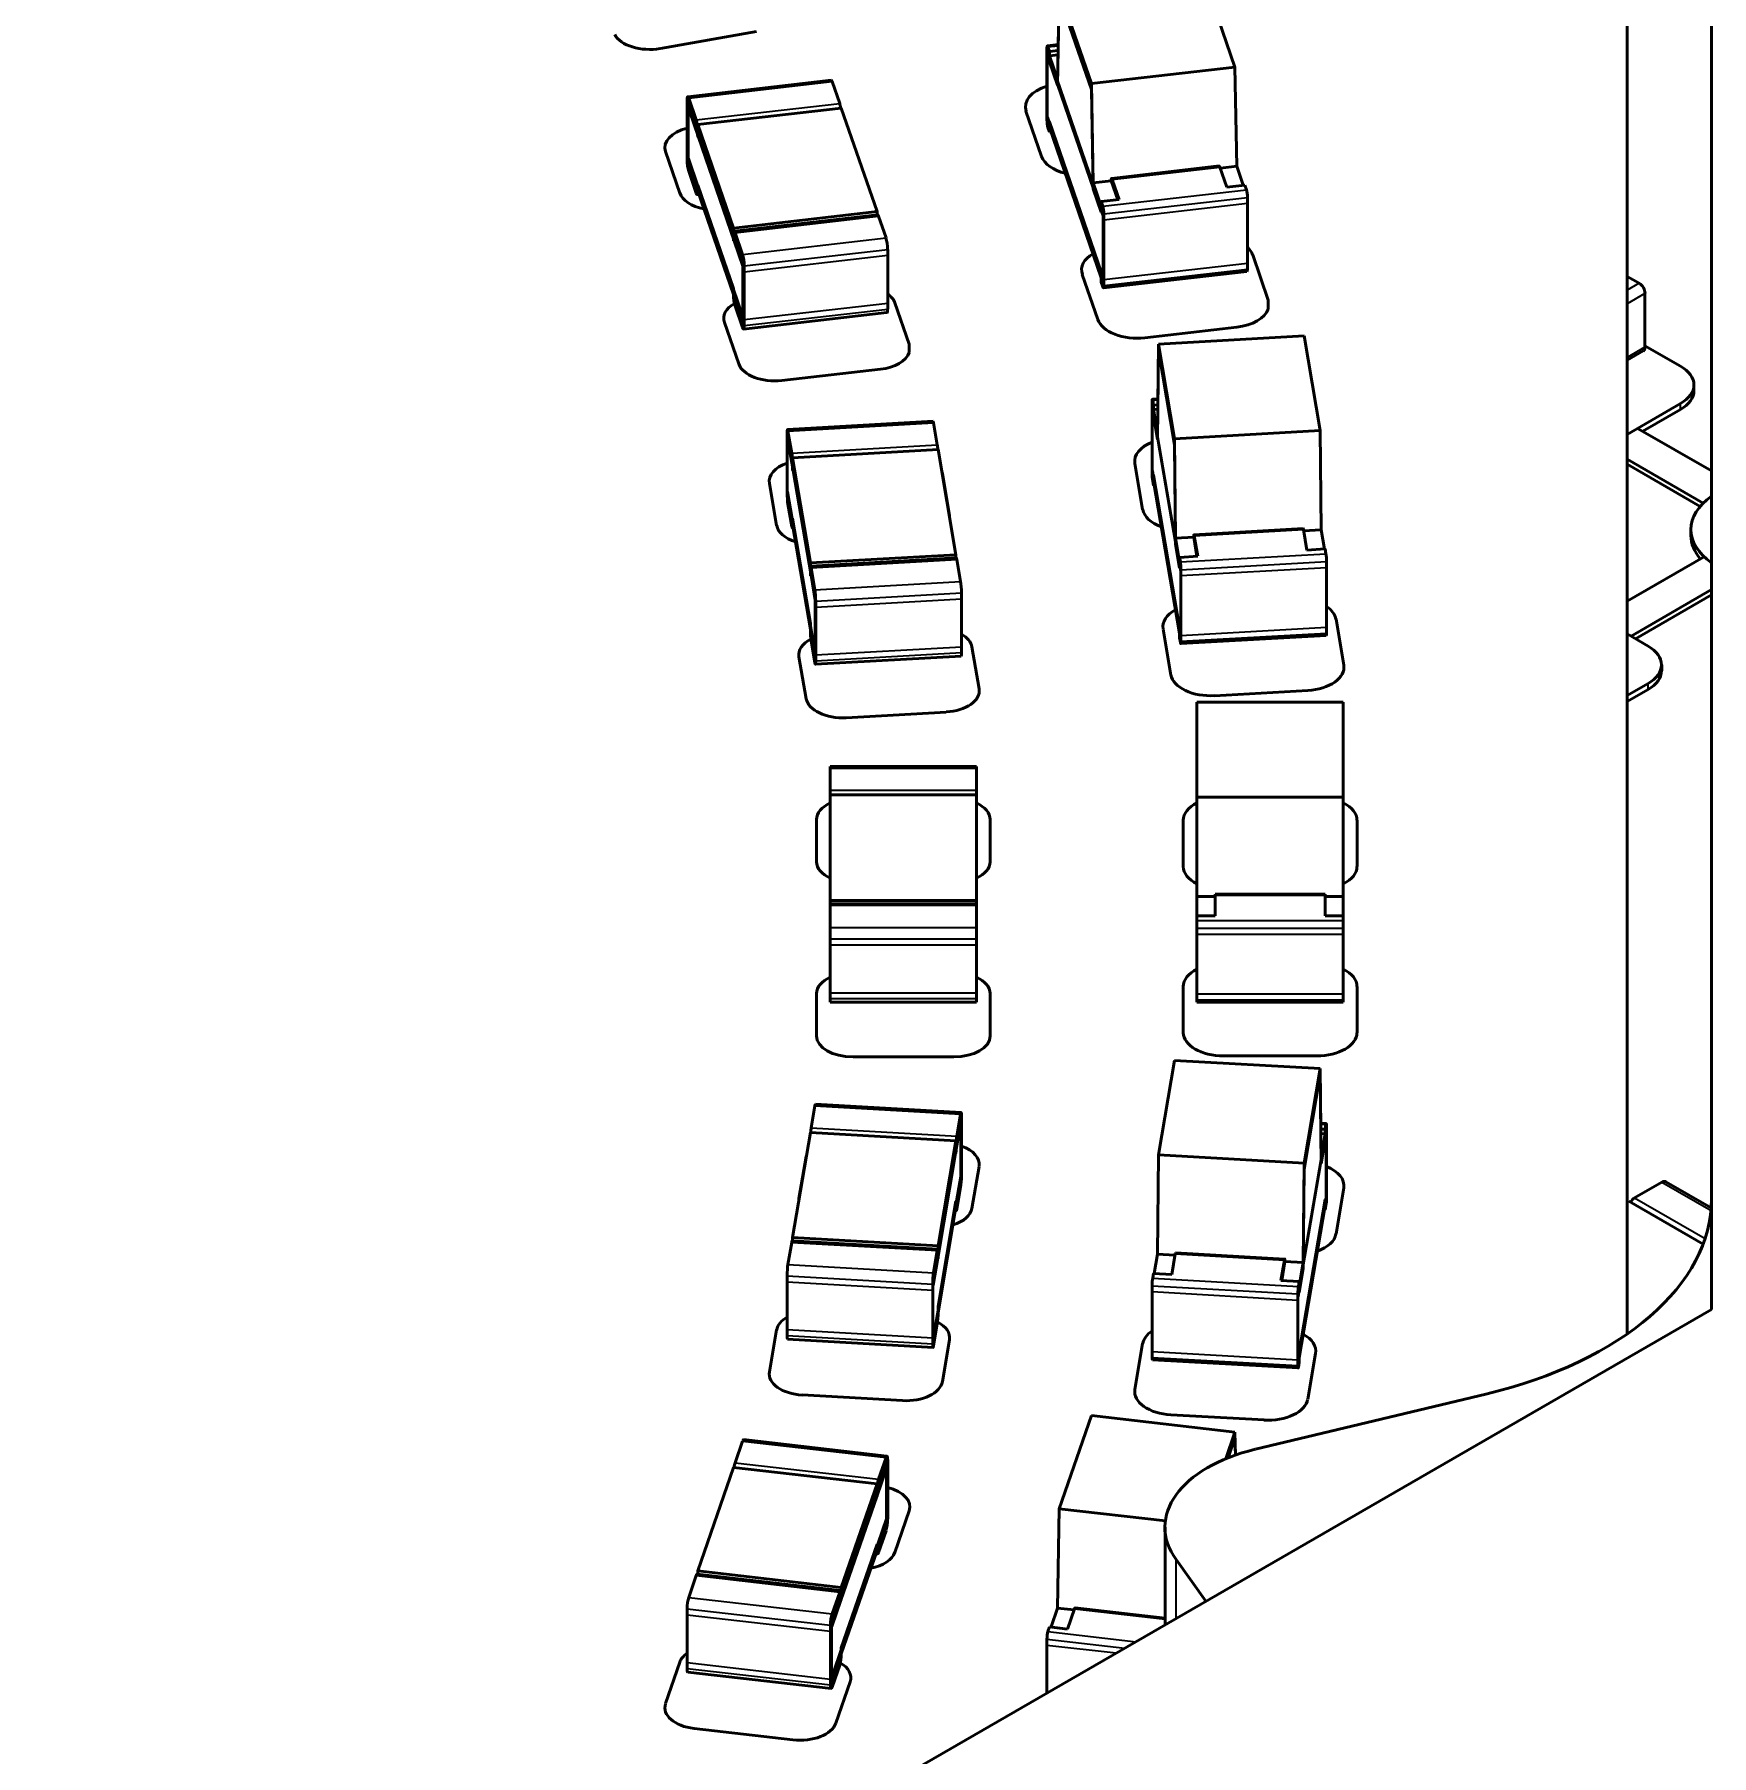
# Model space of a CAD drawing. Header units: inches. Extents: x -24.6 to 49, y -43 to 20.8.
# Drawn here: x -13.239 to -12.156, y 15.022 to 16.133 of the extents above; entities that cross this region are included whole.
import ezdxf

# ---------------------------------------------------------------- set-up
doc = ezdxf.new("R2010")
doc.units = ezdxf.units.IN
doc.header["$MEASUREMENT"] = 0
doc.layers.add('Visible (ANSI)', color=7, linetype='Continuous', lineweight=50)
doc.layers.add('Visible Narrow (ANSI)', color=7, linetype='Continuous', lineweight=35)

msp = doc.modelspace()

# ---------------------------------------------------------------- linework, layer by layer
at = {"layer": 'Visible (ANSI)'}
for p, q in [((-12.1556, 17.4238), (-12.1556, 15.3099)), ((-12.2101, 16.5989), (-12.2101, 15.294)), ((-12.4841, 16.1726), (-12.4634, 16.1124)), ((-12.5779, 16.1045), (-12.5768, 16.1619)), ((-12.5779, 16.1007), (-12.5768, 16.1581)), ((-12.5768, 16.1619), (-12.556, 16.1017)), ((-12.5768, 16.1581), (-12.556, 16.0979)), ((-12.7723, 16.1353), (-12.8344, 16.1244)), ((-12.5848, 16.0821), (-12.5848, 16.1246)), ((-12.5848, 16.0783), (-12.5848, 16.1207)), ((-12.5845, 16.1261), (-12.5775, 16.1269)), ((-12.5841, 16.1255), (-12.5831, 16.1225)), ((-12.5841, 16.1216), (-12.5831, 16.1186)), ((-12.5775, 16.1231), (-12.5831, 16.1225)), ((-12.5831, 16.1196), (-12.5831, 16.1225)), ((-12.5831, 16.1196), (-12.5776, 16.1202)), ((-12.5831, 16.1196), (-12.5779, 16.1045)), ((-12.5831, 16.1157), (-12.5831, 16.1186)), ((-12.5831, 16.1157), (-12.5779, 16.1007)), ((-12.4634, 16.1124), (-12.556, 16.1017)), ((-12.4634, 16.1124), (-12.4622, 16.0483)), ((-12.8167, 16.0932), (-12.7241, 16.1039)), ((-12.7235, 16.103), (-12.7186, 16.0889)), ((-12.556, 16.1017), (-12.5549, 16.0376)), ((-12.556, 16.0979), (-12.5549, 16.0338)), ((-12.8172, 16.0563), (-12.8172, 16.091)), ((-12.8172, 16.0524), (-12.8172, 16.0871)), ((-12.8161, 16.0923), (-12.8113, 16.0783)), ((-12.8161, 16.0885), (-12.8113, 16.0744)), ((-12.8103, 16.0753), (-12.7176, 16.0859)), ((-12.7176, 16.0859), (-12.6945, 16.019)), ((-12.5882, 16.0546), (-12.5983, 16.0838)), ((-12.5841, 16.0772), (-12.5831, 16.0742)), ((-12.5831, 16.0771), (-12.5497, 15.9801)), ((-12.5831, 16.0742), (-12.5831, 16.0771)), ((-12.8103, 16.0753), (-12.7872, 16.0084)), ((-12.8103, 16.0709), (-12.8103, 16.0753)), ((-12.8103, 16.0714), (-12.7872, 16.0045)), ((-12.8103, 16.0671), (-12.8103, 16.0714)), ((-12.5841, 16.0734), (-12.5831, 16.0704)), ((-12.5831, 16.0733), (-12.5497, 15.9763)), ((-12.5831, 16.0704), (-12.5831, 16.0733)), ((-12.5821, 16.0705), (-12.5831, 16.0704)), ((-12.8218, 16.031), (-12.831, 16.0578)), ((-12.8161, 16.0489), (-12.8113, 16.0349)), ((-12.8161, 16.0451), (-12.8113, 16.031)), ((-12.543, 16.0405), (-12.4735, 16.0485)), ((-12.4731, 16.0478), (-12.4686, 16.0348)), ((-12.4622, 16.0483), (-12.4728, 16.0471)), ((-12.4622, 16.0483), (-12.458, 16.036)), ((-12.8103, 16.0362), (-12.7872, 15.9693)), ((-12.8103, 16.0323), (-12.7872, 15.9655)), ((-12.5433, 16.039), (-12.5549, 16.0376)), ((-12.5549, 16.0376), (-12.5497, 16.0226)), ((-12.5549, 16.0338), (-12.5497, 16.0187)), ((-12.5433, 16.039), (-12.5391, 16.0267)), ((-12.5381, 16.0268), (-12.5426, 16.0398)), ((-12.4686, 16.0348), (-12.457, 16.0361)), ((-12.457, 16.0361), (-12.456, 16.0331)), ((-12.8107, 16.0301), (-12.8095, 16.0302)), ((-12.5497, 16.0255), (-12.5381, 16.0268)), ((-12.5497, 16.0255), (-12.5487, 16.0225)), ((-12.5497, 16.0255), (-12.5497, 16.0226)), ((-12.5497, 16.0216), (-12.5487, 16.0186)), ((-12.5497, 16.0216), (-12.5497, 16.0187)), ((-12.4553, 15.9858), (-12.4553, 16.0282)), ((-12.4553, 15.9819), (-12.4553, 16.0244)), ((-12.7872, 16.0084), (-12.6945, 16.019)), ((-12.7868, 16.0063), (-12.6941, 16.0169)), ((-12.6945, 16.0169), (-12.6945, 16.019)), ((-12.6935, 16.016), (-12.6887, 16.002)), ((-12.548, 15.9751), (-12.548, 16.0176)), ((-12.548, 15.9713), (-12.548, 16.0137)), ((-12.7872, 16.004), (-12.7872, 16.0084)), ((-12.7872, 16.0002), (-12.7872, 16.0045)), ((-12.7872, 16.0045), (-12.7872, 16.0045)), ((-12.7862, 16.0054), (-12.7813, 15.9913)), ((-12.7862, 16.0015), (-12.7813, 15.9875)), ((-12.6876, 15.9599), (-12.6876, 15.9946)), ((-12.6876, 15.956), (-12.6876, 15.9908)), ((-12.4519, 15.9911), (-12.4419, 15.9619)), ((-12.7803, 15.9493), (-12.7803, 15.984)), ((-12.7803, 15.9454), (-12.7803, 15.9801)), ((-12.5519, 15.9493), (-12.562, 15.9785)), ((-12.5497, 15.9801), (-12.5497, 15.9773)), ((-12.5497, 15.9773), (-12.5487, 15.9742)), ((-12.5497, 15.9763), (-12.5497, 15.9734)), ((-12.5483, 15.9698), (-12.4556, 15.9804)), ((-12.2023, 15.9727), (-12.2101, 15.9772)), ((-12.5497, 15.9734), (-12.5487, 15.9704)), ((-12.1986, 15.9315), (-12.1986, 15.9662)), ((-12.7862, 15.962), (-12.7813, 15.9479)), ((-12.7862, 15.9581), (-12.7813, 15.9441)), ((-12.7807, 15.9431), (-12.6881, 15.9538)), ((-12.683, 15.9601), (-12.6738, 15.9333)), ((-12.4419, 15.9619), (-12.4419, 15.9561)), ((-12.7838, 15.9207), (-12.793, 15.9474)), ((-12.4622, 15.9443), (-12.5215, 15.9375)), ((-12.6738, 15.9333), (-12.6738, 15.928)), ((-12.5133, 15.876), (-12.5128, 15.9333)), ((-12.4187, 15.9387), (-12.5128, 15.9333)), ((-12.5128, 15.9333), (-12.5023, 15.8723)), ((-12.4187, 15.9387), (-12.4083, 15.8776)), ((-12.1986, 15.9324), (-12.1756, 15.9192)), ((-12.5133, 15.8721), (-12.5128, 15.9295)), ((-12.5128, 15.9295), (-12.5023, 15.8684)), ((-12.1997, 15.929), (-12.2101, 15.923)), ((-12.6923, 15.9173), (-12.756, 15.91)), ((-12.5167, 15.8978), (-12.5131, 15.898)), ((-12.167, 15.9071), (-12.167, 15.9033)), ((-12.5168, 15.8539), (-12.5168, 15.8963)), ((-12.5168, 15.85), (-12.5168, 15.8925)), ((-12.5165, 15.8972), (-12.5159, 15.8941)), ((-12.5165, 15.8933), (-12.5159, 15.8903)), ((-12.5132, 15.8943), (-12.5159, 15.8941)), ((-12.5159, 15.8912), (-12.5159, 15.8941)), ((-12.5159, 15.8912), (-12.5132, 15.8914)), ((-12.5159, 15.8912), (-12.5133, 15.876)), ((-12.5159, 15.8874), (-12.5159, 15.8903)), ((-12.5159, 15.8874), (-12.5133, 15.8721)), ((-12.1756, 15.8951), (-12.2101, 15.8751)), ((-12.1756, 15.8912), (-12.2, 15.8771)), ((-12.7526, 15.8413), (-12.7526, 15.876)), ((-12.7523, 15.8782), (-12.6583, 15.8836)), ((-12.752, 15.8773), (-12.7496, 15.863)), ((-12.658, 15.8826), (-12.6556, 15.8684)), ((-12.4083, 15.8776), (-12.5023, 15.8723)), ((-12.4083, 15.8776), (-12.4077, 15.8135)), ((-12.2029, 15.8788), (-12.1556, 15.8515)), ((-12.7526, 15.8374), (-12.7526, 15.8721)), ((-12.752, 15.8734), (-12.7496, 15.8591)), ((-12.7491, 15.8599), (-12.6551, 15.8653)), ((-12.6551, 15.8653), (-12.6435, 15.7974)), ((-12.5023, 15.8723), (-12.5018, 15.8081)), ((-12.5023, 15.8684), (-12.5018, 15.8042)), ((-12.7491, 15.8599), (-12.7375, 15.7921)), ((-12.7491, 15.8556), (-12.7491, 15.8599)), ((-12.7491, 15.8561), (-12.7375, 15.7882)), ((-12.7491, 15.8518), (-12.7491, 15.8561)), ((-12.523, 15.8266), (-12.528, 15.8563)), ((-12.161, 15.8307), (-12.2101, 15.8592)), ((-12.163, 15.8285), (-12.2101, 15.8558)), ((-12.7594, 15.8163), (-12.764, 15.8435)), ((-12.6523, 15.8498), (-12.6477, 15.8227)), ((-12.5165, 15.849), (-12.5159, 15.8459)), ((-12.5165, 15.8451), (-12.5159, 15.8421)), ((-12.5159, 15.8488), (-12.4992, 15.7504)), ((-12.5159, 15.8459), (-12.5159, 15.8488)), ((-12.5159, 15.8449), (-12.4992, 15.7465)), ((-12.5159, 15.8421), (-12.5159, 15.8449)), ((-12.752, 15.8339), (-12.7496, 15.8196)), ((-12.5155, 15.8421), (-12.5159, 15.8421)), ((-12.752, 15.83), (-12.7496, 15.8157)), ((-12.7491, 15.8209), (-12.7375, 15.753)), ((-12.7493, 15.8148), (-12.7487, 15.8148)), ((-12.7491, 15.817), (-12.7375, 15.7492)), ((-12.49, 15.8088), (-12.5018, 15.8081)), ((-12.49, 15.8088), (-12.4879, 15.7964)), ((-12.4899, 15.8103), (-12.4193, 15.8143)), ((-12.4874, 15.7964), (-12.4897, 15.8096)), ((-12.4191, 15.8136), (-12.4169, 15.8004)), ((-12.4077, 15.8135), (-12.419, 15.8128)), ((-12.4077, 15.8135), (-12.4056, 15.801)), ((-12.1689, 15.8137), (-12.1689, 15.8098)), ((-12.5018, 15.8081), (-12.4992, 15.7928)), ((-12.5018, 15.8042), (-12.4992, 15.789)), ((-12.4169, 15.8004), (-12.4051, 15.8011)), ((-12.4051, 15.8011), (-12.4046, 15.798)), ((-12.7375, 15.7921), (-12.6435, 15.7974)), ((-12.7375, 15.7877), (-12.7375, 15.7921)), ((-12.7375, 15.7839), (-12.7375, 15.7882)), ((-12.7375, 15.7882), (-12.7375, 15.7882)), ((-12.7373, 15.79), (-12.6433, 15.7953)), ((-12.737, 15.789), (-12.7346, 15.7748)), ((-12.6435, 15.7953), (-12.6435, 15.7974)), ((-12.643, 15.7944), (-12.6405, 15.7801)), ((-12.4992, 15.7957), (-12.4874, 15.7964)), ((-12.4992, 15.7957), (-12.4986, 15.7927)), ((-12.4992, 15.7957), (-12.4992, 15.7928)), ((-12.4992, 15.7919), (-12.4986, 15.7888)), ((-12.4992, 15.7919), (-12.4992, 15.789)), ((-12.4983, 15.7453), (-12.4983, 15.7877)), ((-12.4043, 15.7507), (-12.4043, 15.7931)), ((-12.4043, 15.7468), (-12.4043, 15.7892)), ((-12.2101, 15.7673), (-12.1607, 15.7959)), ((-12.737, 15.7852), (-12.7346, 15.7709)), ((-12.4983, 15.7415), (-12.4983, 15.7839)), ((-12.734, 15.7327), (-12.734, 15.7674)), ((-12.64, 15.738), (-12.64, 15.7727)), ((-12.64, 15.7342), (-12.64, 15.7689)), ((-12.1556, 15.7749), (-12.2076, 15.7448)), ((-12.1556, 15.7715), (-12.2047, 15.7431)), ((-12.734, 15.7288), (-12.734, 15.7635)), ((-12.3981, 15.7558), (-12.3931, 15.7261)), ((-12.737, 15.7456), (-12.7346, 15.7314)), ((-12.5047, 15.7197), (-12.5098, 15.7494)), ((-12.4992, 15.7504), (-12.4992, 15.7475)), ((-12.4992, 15.7475), (-12.4986, 15.7445)), ((-12.4992, 15.7465), (-12.4992, 15.7437)), ((-12.4992, 15.7437), (-12.4986, 15.7406)), ((-12.4984, 15.74), (-12.4044, 15.7453)), ((-12.2101, 15.7462), (-12.1965, 15.7383)), ((-12.7402, 15.7044), (-12.7449, 15.7315)), ((-12.737, 15.7418), (-12.7346, 15.7275)), ((-12.7343, 15.7266), (-12.6402, 15.7319)), ((-12.6332, 15.7379), (-12.6286, 15.7107)), ((-12.1878, 15.7263), (-12.1878, 15.7224)), ((-12.4162, 15.7098), (-12.4765, 15.7063)), ((-12.1965, 15.7142), (-12.2101, 15.7064)), ((-12.1965, 15.7104), (-12.2101, 15.7025)), ((-12.4879, 15.7022), (-12.4879, 15.6408)), ((-12.3934, 15.7022), (-12.4879, 15.7022)), ((-12.3934, 15.7022), (-12.3934, 15.6408)), ((-12.6498, 15.6958), (-12.7144, 15.6921)), ((-12.7248, 15.6596), (-12.7248, 15.6606)), ((-12.7248, 15.6606), (-12.6303, 15.6606)), ((-12.7248, 15.6596), (-12.7248, 15.6453)), ((-12.6303, 15.6596), (-12.6303, 15.6606)), ((-12.6303, 15.6596), (-12.6303, 15.6453)), ((-12.7248, 15.6453), (-12.7248, 15.6422)), ((-12.7248, 15.6422), (-12.7248, 15.574)), ((-12.7248, 15.6422), (-12.6303, 15.6422)), ((-12.6303, 15.6453), (-12.6303, 15.6422)), ((-12.6303, 15.6422), (-12.6303, 15.574)), ((-12.4879, 15.6408), (-12.4879, 15.5767)), ((-12.3934, 15.6408), (-12.4879, 15.6408)), ((-12.3934, 15.6408), (-12.3934, 15.5767)), ((-12.7336, 15.5991), (-12.7336, 15.6264)), ((-12.6214, 15.6264), (-12.6214, 15.5991)), ((-12.4967, 15.596), (-12.4967, 15.6259)), ((-12.3845, 15.6259), (-12.3845, 15.596)), ((-12.4879, 15.5767), (-12.4879, 15.5642)), ((-12.4761, 15.5767), (-12.4879, 15.5767)), ((-12.4761, 15.5775), (-12.4761, 15.5782)), ((-12.4761, 15.5782), (-12.4052, 15.5782)), ((-12.4761, 15.5642), (-12.4761, 15.5775)), ((-12.4052, 15.5775), (-12.4052, 15.5782)), ((-12.4052, 15.5775), (-12.4052, 15.5642)), ((-12.3934, 15.5767), (-12.4052, 15.5767)), ((-12.3934, 15.5767), (-12.3934, 15.5642)), ((-12.7248, 15.5719), (-12.7248, 15.574)), ((-12.7248, 15.574), (-12.6303, 15.574)), ((-12.7248, 15.571), (-12.7248, 15.5719)), ((-12.7248, 15.5719), (-12.6303, 15.5719)), ((-12.7248, 15.571), (-12.7248, 15.5566)), ((-12.6303, 15.5719), (-12.6303, 15.574)), ((-12.6303, 15.571), (-12.6303, 15.5719)), ((-12.6303, 15.571), (-12.6303, 15.5566)), ((-12.4879, 15.5642), (-12.4879, 15.5612)), ((-12.4879, 15.5642), (-12.4761, 15.5642)), ((-12.4052, 15.5642), (-12.3934, 15.5642)), ((-12.3934, 15.5642), (-12.3934, 15.5612)), ((-12.7248, 15.5566), (-12.7248, 15.5492)), ((-12.6303, 15.5566), (-12.6303, 15.5492)), ((-12.4879, 15.5612), (-12.4879, 15.5562)), ((-12.4879, 15.5138), (-12.4879, 15.5562)), ((-12.3934, 15.5612), (-12.3934, 15.5562)), ((-12.3934, 15.5138), (-12.3934, 15.5562)), ((-12.7248, 15.5145), (-12.7248, 15.5492)), ((-12.7248, 15.5107), (-12.7248, 15.5454)), ((-12.6303, 15.5145), (-12.6303, 15.5492)), ((-12.6303, 15.5107), (-12.6303, 15.5454)), ((-12.4879, 15.5099), (-12.4879, 15.5524)), ((-12.3934, 15.5099), (-12.3934, 15.5524)), ((-12.7336, 15.4866), (-12.7336, 15.5139)), ((-12.7248, 15.5084), (-12.7248, 15.5107)), ((-12.6303, 15.5084), (-12.6303, 15.5107)), ((-12.6214, 15.5139), (-12.6214, 15.4866)), ((-12.4967, 15.4886), (-12.4967, 15.5185)), ((-12.4879, 15.5084), (-12.4879, 15.5099)), ((-12.3934, 15.5084), (-12.3934, 15.5099)), ((-12.3845, 15.5185), (-12.3845, 15.4886)), ((-12.7248, 15.5084), (-12.6303, 15.5084)), ((-12.4879, 15.5084), (-12.3934, 15.5084)), ((-12.645, 15.473), (-12.71, 15.473)), ((-12.5023, 15.4708), (-12.5128, 15.4097)), ((-12.4083, 15.4655), (-12.5023, 15.4708)), ((-12.4104, 15.4737), (-12.4709, 15.4737)), ((-12.4083, 15.4655), (-12.4187, 15.4044)), ((-12.4077, 15.4081), (-12.4083, 15.4655)), ((-12.4083, 15.4616), (-12.4187, 15.4005)), ((-12.4077, 15.4042), (-12.4083, 15.4616)), ((-12.7343, 15.4424), (-12.6402, 15.4371)), ((-12.7346, 15.4415), (-12.737, 15.4272)), ((-12.6405, 15.4361), (-12.643, 15.4219)), ((-12.6405, 15.4323), (-12.643, 15.418)), ((-12.64, 15.4001), (-12.64, 15.4348)), ((-12.64, 15.3963), (-12.64, 15.431)), ((-12.7375, 15.4242), (-12.7491, 15.3563)), ((-12.7375, 15.4242), (-12.6435, 15.4188)), ((-12.408, 15.4302), (-12.4044, 15.43)), ((-12.4051, 15.4263), (-12.4079, 15.4264)), ((-12.4079, 15.4235), (-12.4051, 15.4234)), ((-12.4051, 15.4234), (-12.4077, 15.4081)), ((-12.4046, 15.4293), (-12.4051, 15.4263)), ((-12.4051, 15.4234), (-12.4051, 15.4263)), ((-12.4046, 15.4255), (-12.4051, 15.4224)), ((-12.4051, 15.4195), (-12.4051, 15.4224)), ((-12.4043, 15.386), (-12.4043, 15.4285)), ((-12.4043, 15.3822), (-12.4043, 15.4246)), ((-12.7449, 15.3816), (-12.7402, 15.4087)), ((-12.6435, 15.4188), (-12.6551, 15.351)), ((-12.6435, 15.415), (-12.6551, 15.3471)), ((-12.6435, 15.4145), (-12.6435, 15.4188)), ((-12.6435, 15.4106), (-12.6435, 15.415)), ((-12.5128, 15.4097), (-12.5133, 15.3456)), ((-12.4187, 15.4044), (-12.5128, 15.4097)), ((-12.4051, 15.4195), (-12.4077, 15.4042)), ((-12.6286, 15.4023), (-12.6332, 15.3752)), ((-12.4187, 15.4044), (-12.4193, 15.3402)), ((-12.4187, 15.4005), (-12.4193, 15.3364)), ((-12.6405, 15.3927), (-12.643, 15.3785)), ((-12.6405, 15.3889), (-12.643, 15.3746)), ((-12.3931, 15.3884), (-12.3981, 15.3587)), ((-12.1877, 15.3921), (-12.2053, 15.382)), ((-12.1851, 15.3924), (-12.1558, 15.3755)), ((-12.6435, 15.3798), (-12.6551, 15.3119)), ((-12.6435, 15.3759), (-12.6551, 15.308)), ((-12.4051, 15.3809), (-12.4219, 15.2825)), ((-12.4051, 15.3771), (-12.4219, 15.2787)), ((-12.4046, 15.3811), (-12.4051, 15.378)), ((-12.4051, 15.378), (-12.4051, 15.3809)), ((-12.4046, 15.3772), (-12.4051, 15.3742)), ((-12.4051, 15.3742), (-12.4051, 15.3771)), ((-12.209, 15.3798), (-12.2101, 15.3792)), ((-12.209, 15.3798), (-12.161, 15.3521)), ((-12.6439, 15.3737), (-12.6433, 15.3736)), ((-12.4051, 15.3742), (-12.4056, 15.3742)), ((-12.7496, 15.3532), (-12.752, 15.339)), ((-12.7493, 15.3542), (-12.6553, 15.3489)), ((-12.7491, 15.3542), (-12.7491, 15.3563)), ((-12.7491, 15.3563), (-12.6551, 15.351)), ((-12.6556, 15.3479), (-12.658, 15.3336)), ((-12.6556, 15.344), (-12.658, 15.3298)), ((-12.6551, 15.3466), (-12.6551, 15.351)), ((-12.6551, 15.3428), (-12.6551, 15.3471)), ((-12.6551, 15.3471), (-12.6551, 15.3471)), ((-12.5133, 15.3456), (-12.5155, 15.3332)), ((-12.5021, 15.3449), (-12.5133, 15.3456)), ((-12.5042, 15.3325), (-12.5019, 15.3458)), ((-12.5017, 15.3464), (-12.4312, 15.3424)), ((-12.7526, 15.2969), (-12.7526, 15.3316)), ((-12.5159, 15.3332), (-12.5165, 15.3301)), ((-12.5159, 15.3332), (-12.5042, 15.3325)), ((-12.4314, 15.3418), (-12.4337, 15.3285)), ((-12.4332, 15.3285), (-12.4311, 15.3409)), ((-12.4193, 15.3402), (-12.4311, 15.3409)), ((-12.4193, 15.3402), (-12.4219, 15.325)), ((-12.4193, 15.3364), (-12.4219, 15.3211)), ((-12.7526, 15.293), (-12.7526, 15.3277)), ((-12.6585, 15.2915), (-12.6585, 15.3263)), ((-12.6585, 15.2877), (-12.6585, 15.3224)), ((-12.5168, 15.2828), (-12.5168, 15.3252)), ((-12.5168, 15.2789), (-12.5168, 15.3214)), ((-12.4337, 15.3285), (-12.4219, 15.3279)), ((-12.4228, 15.2774), (-12.4228, 15.3199)), ((-12.4219, 15.3279), (-12.4224, 15.3248)), ((-12.4219, 15.324), (-12.4224, 15.3209)), ((-12.4219, 15.3279), (-12.4219, 15.325)), ((-12.4219, 15.324), (-12.4219, 15.3211)), ((-12.1556, 15.3099), (-14.7446, 13.8151)), ((-12.4228, 15.2736), (-12.4228, 15.316)), ((-12.6556, 15.3045), (-12.658, 15.2902)), ((-12.6556, 15.3006), (-12.658, 15.2864)), ((-12.764, 15.2696), (-12.7594, 15.2967)), ((-12.7523, 15.2908), (-12.6583, 15.2854)), ((-12.6477, 15.2904), (-12.6523, 15.2632)), ((-12.528, 15.2582), (-12.523, 15.2879)), ((-12.5167, 15.2774), (-12.4226, 15.2721)), ((-12.4219, 15.2796), (-12.4224, 15.2766)), ((-12.4219, 15.2758), (-12.4224, 15.2727)), ((-12.4219, 15.2825), (-12.4219, 15.2796)), ((-12.4219, 15.2787), (-12.4219, 15.2758)), ((-12.4113, 15.2815), (-12.4164, 15.2519)), ((-12.6781, 15.251), (-12.7428, 15.2547)), ((-12.3014, 15.2552), (-12.4502, 15.2196)), ((-12.4446, 15.2385), (-12.5048, 15.2419)), ((-12.556, 15.2413), (-12.5768, 15.1811)), ((-12.4634, 15.2307), (-12.556, 15.2413)), ((-12.4634, 15.2307), (-12.4693, 15.2134)), ((-12.4631, 15.2158), (-12.4634, 15.2307)), ((-12.7813, 15.2249), (-12.7862, 15.2109)), ((-12.7807, 15.2259), (-12.6881, 15.2152)), ((-12.4634, 15.2268), (-12.4678, 15.2141)), ((-12.4631, 15.2158), (-12.4634, 15.2268)), ((-12.6887, 15.2143), (-12.6935, 15.2002)), ((-12.6887, 15.2104), (-12.6935, 15.1964)), ((-12.6876, 15.1782), (-12.6876, 15.213)), ((-12.6876, 15.1744), (-12.6876, 15.2091)), ((-12.7872, 15.2079), (-12.8103, 15.141)), ((-12.7872, 15.2079), (-12.6945, 15.1972)), ((-12.6945, 15.1972), (-12.7176, 15.1303)), ((-12.6945, 15.1934), (-12.7176, 15.1265)), ((-12.6945, 15.1929), (-12.6945, 15.1972)), ((-12.6945, 15.189), (-12.6945, 15.1934)), ((-12.6738, 15.1798), (-12.683, 15.153)), ((-12.5768, 15.1811), (-12.5779, 15.117)), ((-12.5083, 15.1733), (-12.5768, 15.1811)), ((-12.6887, 15.1709), (-12.6935, 15.1568)), ((-12.6887, 15.167), (-12.6935, 15.153)), ((-12.5085, 15.1692), (-12.5085, 15.1061)), ((-12.6945, 15.1582), (-12.7176, 15.0913)), ((-12.6945, 15.1543), (-12.7176, 15.0874)), ((-12.6953, 15.1522), (-12.6941, 15.152)), ((-12.5014, 15.1483), (-12.4821, 15.1214)), ((-12.8113, 15.138), (-12.8161, 15.1239)), ((-12.8107, 15.1389), (-12.718, 15.1283)), ((-12.8103, 15.1389), (-12.8103, 15.141)), ((-12.8103, 15.141), (-12.7176, 15.1303)), ((-12.7186, 15.1273), (-12.7235, 15.1133)), ((-12.7186, 15.1235), (-12.7235, 15.1094)), ((-12.7176, 15.126), (-12.7176, 15.1303)), ((-12.7176, 15.1222), (-12.7176, 15.1265)), ((-12.7176, 15.1265), (-12.7176, 15.1265)), ((-12.8172, 15.0819), (-12.8172, 15.1166)), ((-12.8172, 15.078), (-12.8172, 15.1127)), ((-12.5779, 15.117), (-12.5821, 15.1048)), ((-12.5673, 15.1158), (-12.5779, 15.117)), ((-12.5715, 15.1035), (-12.567, 15.1166)), ((-12.5666, 15.1172), (-12.5085, 15.1105)), ((-12.7245, 15.0712), (-12.7245, 15.1059)), ((-12.7245, 15.0674), (-12.7245, 15.1021)), ((-12.5831, 15.1049), (-12.5841, 15.1019)), ((-12.5831, 15.1049), (-12.5715, 15.1035)), ((-12.5848, 15.0621), (-12.5848, 15.097)), ((-12.5848, 15.0621), (-12.5848, 15.0931)), ((-12.831, 15.0553), (-12.8218, 15.082)), ((-12.8167, 15.0757), (-12.7241, 15.0651)), ((-12.7186, 15.0839), (-12.7235, 15.0699)), ((-12.7186, 15.0801), (-12.7235, 15.066)), ((-12.7118, 15.0694), (-12.721, 15.0426)), ((-12.7488, 15.0319), (-12.8125, 15.0392))]:
    msp.add_line(p, q, dxfattribs=at)
for centre, major_axis, ratio, start_param, end_param in [((-12.8413, 16.1374), (-0.0236, 0), 0.57735, 0.294533, 1.865314), ((-12.5841, 16.1226), (-0.0004, 0.00352), 0.159291, 5.65853, 7.229327), ((-12.5841, 16.1187), (-0.0004, 0.00352), 0.159291, 5.65853, 7.229327), ((-12.7235, 16.0986), (-0.00061, 0.00528), 0.159291, 5.65853, 6.283185), ((-12.5729, 16.0868), (-0.0258, 0), 0.57735, 5.191031, 6.479537), ((-12.8161, 16.088), (-0.00061, 0.00528), 0.159291, 5.65853, 7.229327), ((-12.8161, 16.0841), (-0.00061, 0.00528), 0.159291, 5.65853, 7.229327), ((-12.7186, 16.0846), (-0.00061, 0.00528), 0.159291, 4.940715, 5.65853), ((-12.8113, 16.0739), (-0.00061, 0.00528), 0.159291, 4.087734, 5.65853), ((-12.5841, 16.0801), (0.0004, -0.00352), 0.159291, 4.087734, 5.65853), ((-12.5841, 16.0763), (0.0004, -0.00352), 0.159291, 4.087734, 5.65853), ((-12.8079, 16.0604), (-0.0236, 0), 0.57735, 5.11685, 6.479522), ((-12.8113, 16.0701), (-0.00061, 0.00528), 0.159291, 4.087734, 5.65853), ((-12.8161, 16.0533), (0.00061, -0.00528), 0.159291, 4.087734, 5.65853), ((-12.5629, 16.0575), (-0.0258, 0), 0.57735, 0.196347, 1.169679), ((-12.8161, 16.0494), (0.00061, -0.00528), 0.159291, 4.087734, 5.65853), ((-12.4731, 16.0449), (-0.0004, 0.00352), 0.159291, 5.65853, 6.283185), ((-12.8113, 16.0392), (0.00061, -0.00528), 0.159291, 5.65853, 7.229327), ((-12.8113, 16.0353), (0.00061, -0.00528), 0.159291, 5.65853, 7.229327), ((-12.5426, 16.037), (-0.0004, 0.00352), 0.159291, 5.65853, 7.229327), ((-12.456, 16.0302), (-0.0004, 0.00352), 0.159291, 4.087734, 5.65853), ((-12.7987, 16.0337), (-0.0236, 0), 0.57735, 0.196351, 1.24257), ((-12.5487, 16.0196), (-0.0004, 0.00352), 0.159291, 4.087734, 5.65853), ((-12.6935, 16.0117), (-0.00061, 0.00528), 0.159291, 5.65853, 6.283185), ((-12.5487, 16.0157), (-0.0004, 0.00352), 0.159291, 4.087734, 5.65853), ((-12.7862, 16.001), (-0.00061, 0.00528), 0.159291, 5.65853, 7.229327), ((-12.7862, 15.9972), (-0.00061, 0.00528), 0.159291, 5.65853, 7.229327), ((-12.6887, 15.9976), (-0.00061, 0.00528), 0.159291, 4.087734, 5.65853), ((-12.7813, 15.987), (-0.00061, 0.00528), 0.159291, 4.087734, 5.65853), ((-12.7813, 15.9831), (-0.00061, 0.00528), 0.159291, 4.087734, 5.65853), ((-12.5366, 15.9814), (-0.0258, 0), 0.57735, 5.5062, 6.479537), ((-12.4773, 15.9882), (0.0258, 0), 0.57735, 0.196347, 0.553373), ((-12.456, 15.9839), (0.0004, -0.00352), 0.159291, 0, 0.946141), ((-12.7862, 15.9663), (0.00061, -0.00528), 0.159291, 4.087734, 5.65853), ((-12.7862, 15.9624), (0.00061, -0.00528), 0.159291, 4.087734, 5.65853), ((-12.7061, 15.9574), (0.0236, 0), 0.57735, 0.196351, 0.670204), ((-12.5487, 15.9771), (0.0004, -0.00352), 0.159291, 5.65853, 7.229327), ((-12.5487, 15.9733), (0.0004, -0.00352), 0.159291, 5.65853, 7.229327), ((-12.2023, 15.9684), (-0.00266, 0.0046), 0.57735, 3.926991, 5.497787), ((-12.7699, 15.9501), (-0.0236, 0), 0.57735, 5.500227, 6.479522), ((-12.6887, 15.959), (0.00061, -0.00528), 0.159291, 0, 0.946141), ((-12.4672, 15.959), (0.0258, 0), 0.57735, 4.908735, 6.086839), ((-12.7813, 15.9523), (0.00061, -0.00528), 0.159291, 5.65853, 7.229327), ((-12.7813, 15.9484), (0.00061, -0.00528), 0.159291, 5.65853, 7.229327), ((-12.5266, 15.9522), (-0.0258, 0), 0.57735, 0.196347, 1.767148), ((-12.2023, 15.9336), (0.00266, -0.0046), 0.57735, 0, 0.785398), ((-12.7606, 15.9233), (-0.0236, 0), 0.57735, 0.196351, 1.767145), ((-12.6969, 15.9306), (0.0236, 0), 0.57735, 4.908741, 6.086833), ((-12.1965, 15.9071), (0.0295, 0), 0.57735, 5.497783, 7.068588), ((-12.5165, 15.8943), (-0.0002, 0.00354), 0.080031, 5.665428, 7.236225), ((-12.1965, 15.9033), (0.0295, 0), 0.57735, 5.497783, 6.283185), ((-12.5165, 15.8904), (-0.0002, 0.00354), 0.080031, 5.665428, 7.236225), ((-12.752, 15.8729), (-0.0003, 0.00531), 0.080031, 5.665428, 7.236225), ((-12.658, 15.8783), (-0.0003, 0.00531), 0.080031, 5.665428, 6.283185), ((-12.752, 15.8691), (-0.0003, 0.00531), 0.080031, 5.665428, 7.236225), ((-12.6556, 15.864), (-0.0003, 0.00531), 0.080031, 4.950607, 5.665428), ((-12.5023, 15.8578), (-0.0258, 0), 0.57735, 5.308653, 6.381373), ((-12.7405, 15.8448), (-0.0236, 0), 0.57735, 5.249571, 6.38136), ((-12.7496, 15.8587), (-0.0003, 0.00531), 0.080031, 4.094632, 5.665428), ((-12.7496, 15.8548), (-0.0003, 0.00531), 0.080031, 4.094632, 5.665428), ((-12.5165, 15.8519), (0.0002, -0.00354), 0.080031, 4.094632, 5.665428), ((-12.6758, 15.8485), (0.0236, 0), 0.57735, 0.098185, 0.189841), ((-12.5165, 15.848), (0.0002, -0.00354), 0.080031, 4.094632, 5.665428), ((-12.752, 15.8382), (0.0003, -0.00531), 0.080031, 4.094632, 5.665428), ((-12.752, 15.8343), (0.0003, -0.00531), 0.080031, 4.094632, 5.665428), ((-12.1098, 15.8137), (-0.0591, 0), 0.57735, 5.598902, 6.967469), ((-12.7496, 15.8239), (0.0003, -0.00531), 0.080031, 5.665428, 7.236225), ((-12.6712, 15.8213), (0.0236, 0), 0.57735, 0.006543, 0.098175), ((-12.4972, 15.8281), (-0.0258, 0), 0.57735, 0.098162, 1.013397), ((-12.7358, 15.8177), (-0.0236, 0), 0.57735, 0.098185, 1.071418), ((-12.7496, 15.8201), (0.0003, -0.00531), 0.080031, 5.665428, 7.236225), ((-12.4897, 15.8067), (-0.0002, 0.00354), 0.080031, 5.665428, 7.236225), ((-12.4191, 15.8107), (-0.0002, 0.00354), 0.080031, 5.665428, 6.283185), ((-12.1098, 15.8098), (-0.0591, 0), 0.57735, 0, 0.460574), ((-12.4046, 15.7951), (-0.0002, 0.00354), 0.080031, 4.094632, 5.665428), ((-12.737, 15.7847), (-0.0003, 0.00531), 0.080031, 5.665428, 7.236225), ((-12.737, 15.7808), (-0.0003, 0.00531), 0.080031, 5.665428, 7.236225), ((-12.643, 15.79), (-0.0003, 0.00531), 0.080031, 5.665428, 6.283185), ((-12.4986, 15.7898), (-0.0002, 0.00354), 0.080031, 4.094632, 5.665428), ((-12.4986, 15.7859), (-0.0002, 0.00354), 0.080031, 4.094632, 5.665428), ((-12.6405, 15.7758), (-0.0003, 0.00531), 0.080031, 4.094632, 5.665428), ((-12.7346, 15.7704), (-0.0003, 0.00531), 0.080031, 4.094632, 5.665428), ((-12.7346, 15.7666), (-0.0003, 0.00531), 0.080031, 4.094632, 5.665428), ((-12.4841, 15.7509), (-0.0258, 0), 0.57735, 5.466134, 6.381373), ((-12.4238, 15.7543), (0.0258, 0), 0.57735, 0.098162, 0.711173), ((-12.7214, 15.7328), (-0.0236, 0), 0.57735, 5.444297, 6.38136), ((-12.737, 15.75), (0.0003, -0.00531), 0.080031, 4.094632, 5.665428), ((-12.737, 15.7461), (0.0003, -0.00531), 0.080031, 4.094632, 5.665428), ((-12.6567, 15.7365), (0.0236, 0), 0.57735, 0.098185, 0.784486), ((-12.4986, 15.7473), (0.0002, -0.00354), 0.080031, 5.665428, 7.236225), ((-12.4046, 15.7488), (0.0002, -0.00354), 0.080031, 0, 0.953039), ((-12.7346, 15.7357), (0.0003, -0.00531), 0.080031, 5.665428, 7.236225), ((-12.6405, 15.7372), (0.0003, -0.00531), 0.080031, 0, 0.953039), ((-12.4986, 15.7435), (0.0002, -0.00354), 0.080031, 5.665428, 7.236225), ((-12.2174, 15.7263), (0.0295, 0), 0.57735, 5.497783, 7.068588), ((-12.7346, 15.7319), (0.0003, -0.00531), 0.080031, 5.665428, 7.236225), ((-12.4188, 15.7246), (0.0258, 0), 0.57735, 4.810548, 6.381373), ((-12.2174, 15.7224), (0.0295, 0), 0.57735, 5.497783, 6.283185), ((-12.6521, 15.7094), (0.0236, 0), 0.57735, 4.810561, 6.38136), ((-12.479, 15.7212), (-0.0258, 0), 0.57735, 0.098162, 1.668981), ((-12.7167, 15.7057), (-0.0236, 0), 0.57735, 0.098185, 1.668965), ((-12.71, 15.6264), (-0.0236, 0), 0.57735, 5.387524, 6.283179), ((-12.645, 15.6264), (0.0236, 0), 0.57735, 0.000006, 0.895661), ((-12.4709, 15.6259), (-0.0258, 0), 0.57735, 5.429409, 6.283193), ((-12.4104, 15.6259), (0.0258, 0), 0.57735, 6.283178, 7.136961), ((-12.71, 15.5991), (-0.0236, 0), 0.57735, 0.000006, 0.895661), ((-12.645, 15.5991), (0.0236, 0), 0.57735, 5.387524, 6.283179), ((-12.4709, 15.596), (-0.0258, 0), 0.57735, 6.283178, 7.136961), ((-12.4104, 15.596), (0.0258, 0), 0.57735, 5.429409, 6.283193), ((-12.71, 15.5139), (-0.0236, 0), 0.57735, 5.387524, 6.283179), ((-12.645, 15.5139), (0.0236, 0), 0.57735, 0.000006, 0.895661), ((-12.4709, 15.5185), (-0.0258, 0), 0.57735, 5.429409, 6.283193), ((-12.4104, 15.5185), (0.0258, 0), 0.57735, 6.283178, 7.136961), ((-12.71, 15.4866), (-0.0236, 0), 0.57735, 0.000006, 1.57079), ((-12.645, 15.4866), (0.0236, 0), 0.57735, 4.712395, 6.283179), ((-12.4709, 15.4886), (-0.0258, 0), 0.57735, 6.283178, 7.853989), ((-12.4104, 15.4886), (0.0258, 0), 0.57735, 4.712382, 6.283193), ((-12.7346, 15.4371), (0.0003, 0.00531), 0.080031, 0, 0.617757), ((-12.6405, 15.4318), (0.0003, 0.00531), 0.080031, 5.330146, 6.900942), ((-12.6405, 15.4279), (0.0003, 0.00531), 0.080031, 5.330146, 6.900942), ((-12.737, 15.4229), (0.0003, 0.00531), 0.080031, 0.617757, 1.332578), ((-12.643, 15.4175), (0.0003, 0.00531), 0.080031, 0.617757, 2.188553), ((-12.4046, 15.4264), (0.0002, 0.00354), 0.080031, 5.330146, 6.900942), ((-12.4046, 15.4226), (0.0002, 0.00354), 0.080031, 5.330146, 6.900942), ((-12.7167, 15.4074), (-0.0236, 0), 0.57735, 6.093344, 6.185001), ((-12.643, 15.4137), (0.0003, 0.00531), 0.080031, 0.617757, 2.188553), ((-12.6521, 15.4037), (0.0236, 0), 0.57735, 6.18501, 7.3168), ((-12.6405, 15.3971), (-0.0003, -0.00531), 0.080031, 0.617757, 2.188553), ((-12.4188, 15.3899), (0.0258, 0), 0.57735, 6.184998, 7.257718), ((-12.6405, 15.3932), (-0.0003, -0.00531), 0.080031, 0.617757, 2.188553), ((-12.1877, 15.3878), (0.00266, 0.0046), 0.57735, 0, 0.785398), ((-12.7214, 15.3802), (-0.0236, 0), 0.57735, 6.18501, 6.276642), ((-12.6567, 15.3765), (0.0236, 0), 0.57735, 5.211767, 6.185001), ((-12.643, 15.3828), (-0.0003, -0.00531), 0.080031, 5.330146, 6.900942), ((-12.643, 15.379), (-0.0003, -0.00531), 0.080031, 5.330146, 6.900942), ((-12.4046, 15.384), (-0.0002, -0.00354), 0.080031, 0.617757, 2.188553), ((-12.4046, 15.3801), (-0.0002, -0.00354), 0.080031, 0.617757, 2.188553), ((-12.3918, 15.3812), (0.2362, 0), 0.57735, 5.105088, 6.283185), ((-12.2053, 15.3777), (0.00266, 0.0046), 0.57735, 0.785398, 1.570796), ((-12.7496, 15.3489), (0.0003, 0.00531), 0.080031, 0, 0.617757), ((-12.4238, 15.3602), (0.0258, 0), 0.57735, 5.269788, 6.185024), ((-12.6556, 15.3436), (0.0003, 0.00531), 0.080031, 5.330146, 6.900942), ((-12.6556, 15.3397), (0.0003, 0.00531), 0.080031, 5.330146, 6.900942), ((-12.5019, 15.3429), (0.0002, 0.00354), 0.080031, 0, 0.617757), ((-12.4314, 15.3389), (0.0002, 0.00354), 0.080031, 5.330146, 6.900942), ((-12.752, 15.3347), (0.0003, 0.00531), 0.080031, 0.617757, 2.188553), ((-12.658, 15.3293), (0.0003, 0.00531), 0.080031, 0.617757, 2.188553), ((-12.658, 15.3254), (0.0003, 0.00531), 0.080031, 0.617757, 2.188553), ((-12.5165, 15.3273), (0.0002, 0.00354), 0.080031, 0.617757, 2.188553), ((-12.4224, 15.3219), (0.0002, 0.00354), 0.080031, 0.617757, 2.188553), ((-12.4224, 15.3181), (0.0002, 0.00354), 0.080031, 0.617757, 2.188553), ((-12.6556, 15.3088), (-0.0003, -0.00531), 0.080031, 0.617757, 2.188553), ((-12.7358, 15.2954), (-0.0236, 0), 0.57735, 5.4987, 6.185001), ((-12.6556, 15.305), (-0.0003, -0.00531), 0.080031, 0.617757, 2.188553), ((-12.6712, 15.2917), (0.0236, 0), 0.57735, 6.18501, 7.122074), ((-12.752, 15.2961), (-0.0003, -0.00531), 0.080031, 5.330146, 6.283185), ((-12.658, 15.2946), (-0.0003, -0.00531), 0.080031, 5.330146, 6.900942), ((-12.658, 15.2907), (-0.0003, -0.00531), 0.080031, 5.330146, 6.900942), ((-12.4972, 15.2864), (-0.0258, 0), 0.57735, 5.572012, 6.185024), ((-12.437, 15.283), (0.0258, 0), 0.57735, 6.184998, 7.100237), ((-12.5165, 15.281), (-0.0002, -0.00354), 0.080031, 5.330146, 6.283185), ((-12.4224, 15.2795), (-0.0002, -0.00354), 0.080031, 5.330146, 6.900942), ((-12.7405, 15.2682), (-0.0236, 0), 0.57735, 6.18501, 7.75581), ((-12.4224, 15.2756), (-0.0002, -0.00354), 0.080031, 5.330146, 6.900942), ((-12.6758, 15.2646), (0.0236, 0), 0.57735, 4.61422, 6.185001), ((-12.5023, 15.2567), (-0.0258, 0), 0.57735, 6.184998, 7.755823), ((-12.4421, 15.2533), (0.0258, 0), 0.57735, 4.614204, 6.185024), ((-12.7813, 15.2206), (0.00061, 0.00528), 0.159291, 0, 0.624655), ((-12.4141, 15.1692), (-0.0945, 0), 0.57735, 5.105088, 6.675884), ((-12.7862, 15.2065), (0.00061, 0.00528), 0.159291, 0.624655, 1.34247), ((-12.6887, 15.2099), (0.00061, 0.00528), 0.159291, 5.337044, 6.90784), ((-12.6887, 15.2061), (0.00061, 0.00528), 0.159291, 5.337044, 6.90784), ((-12.6935, 15.1959), (0.00061, 0.00528), 0.159291, 0.624655, 2.195451), ((-12.6935, 15.192), (0.00061, 0.00528), 0.159291, 0.624655, 2.195451), ((-12.6969, 15.1824), (0.0236, 0), 0.57735, 6.086848, 7.44952), ((-12.6887, 15.1752), (-0.00061, -0.00528), 0.159291, 0.624655, 2.195451), ((-12.6887, 15.1714), (-0.00061, -0.00528), 0.159291, 0.624655, 2.195451), ((-12.7061, 15.1557), (0.0236, 0), 0.57735, 5.040615, 6.086834), ((-12.6935, 15.1612), (-0.00061, -0.00528), 0.159291, 5.337044, 6.90784), ((-12.6935, 15.1573), (-0.00061, -0.00528), 0.159291, 5.337044, 6.90784), ((-12.8113, 15.1336), (0.00061, 0.00528), 0.159291, 0, 0.624655), ((-12.8161, 15.1196), (0.00061, 0.00528), 0.159291, 0.624655, 2.195451), ((-12.7186, 15.123), (0.00061, 0.00528), 0.159291, 5.337044, 6.90784), ((-12.7186, 15.1191), (0.00061, 0.00528), 0.159291, 5.337044, 6.90784), ((-12.7235, 15.109), (0.00061, 0.00528), 0.159291, 0.624655, 2.195451), ((-12.7235, 15.1051), (0.00061, 0.00528), 0.159291, 0.624655, 2.195451), ((-12.567, 15.1137), (0.0004, 0.00352), 0.159291, 0, 0.624655), ((-12.5841, 15.099), (0.0004, 0.00352), 0.159291, 0.624655, 2.195451), ((-12.7987, 15.0794), (-0.0236, 0), 0.57735, 5.612981, 6.086834), ((-12.7186, 15.0883), (-0.00061, -0.00528), 0.159291, 0.624655, 2.195451), ((-12.7186, 15.0844), (-0.00061, -0.00528), 0.159291, 0.624655, 2.195451), ((-12.8161, 15.081), (-0.00061, -0.00528), 0.159291, 5.337044, 6.283185), ((-12.735, 15.0721), (0.0236, 0), 0.57735, 6.086848, 7.066144), ((-12.7235, 15.0742), (-0.00061, -0.00528), 0.159291, 5.337044, 6.90784), ((-12.7235, 15.0704), (-0.00061, -0.00528), 0.159291, 5.337044, 6.90784), ((-12.8079, 15.0526), (-0.0236, 0), 0.57735, 6.086848, 7.657619), ((-12.7442, 15.0453), (0.0236, 0), 0.57735, 4.51604, 6.086834)]:
    msp.add_ellipse(centre, major_axis=major_axis, ratio=ratio, start_param=start_param, end_param=end_param, dxfattribs=at)
at = {"layer": 'Visible Narrow (ANSI)'}
for p, q in [((-12.5841, 16.1255), (-12.5775, 16.1262)), ((-12.5841, 16.1226), (-12.5831, 16.1196)), ((-12.5841, 16.0801), (-12.5841, 16.1226)), ((-12.5841, 16.1187), (-12.5831, 16.1157)), ((-12.5841, 16.0763), (-12.5841, 16.1187)), ((-12.8161, 16.0923), (-12.7235, 16.103)), ((-12.5549, 16.0376), (-12.5779, 16.1045)), ((-12.5549, 16.0338), (-12.5779, 16.1007)), ((-12.8161, 16.0533), (-12.8161, 16.088)), ((-12.8161, 16.088), (-12.8103, 16.0709)), ((-12.8113, 16.0783), (-12.7186, 16.0889)), ((-12.8161, 16.0494), (-12.8161, 16.0841)), ((-12.8161, 16.0841), (-12.8103, 16.0671)), ((-12.5841, 16.0801), (-12.5831, 16.0771)), ((-12.5841, 16.0763), (-12.5831, 16.0733)), ((-12.8103, 16.0709), (-12.7872, 16.004)), ((-12.8103, 16.0671), (-12.7872, 16.0002)), ((-12.8161, 16.0533), (-12.8103, 16.0362)), ((-12.8161, 16.0494), (-12.8103, 16.0323)), ((-12.5426, 16.0398), (-12.4731, 16.0478)), ((-12.5487, 16.0225), (-12.456, 16.0331)), ((-12.5497, 16.0226), (-12.5487, 16.0196)), ((-12.548, 16.0176), (-12.4553, 16.0282)), ((-12.548, 16.0137), (-12.4553, 16.0244)), ((-12.7862, 16.0054), (-12.6935, 16.016)), ((-12.5497, 16.0187), (-12.5487, 16.0157)), ((-12.5487, 15.9771), (-12.5487, 16.0196)), ((-12.5487, 15.9733), (-12.5487, 16.0157)), ((-12.7872, 16.004), (-12.7813, 15.987)), ((-12.7872, 16.0002), (-12.7813, 15.9831)), ((-12.7813, 15.9913), (-12.6887, 16.002)), ((-12.7813, 15.9523), (-12.7813, 15.987)), ((-12.7803, 15.984), (-12.6876, 15.9946)), ((-12.7803, 15.9801), (-12.6876, 15.9908)), ((-12.7813, 15.9484), (-12.7813, 15.9831)), ((-12.5497, 15.9801), (-12.5487, 15.9771)), ((-12.5497, 15.9763), (-12.5487, 15.9733)), ((-12.548, 15.9751), (-12.4553, 15.9858)), ((-12.548, 15.9713), (-12.4553, 15.9819)), ((-12.7872, 15.9693), (-12.7813, 15.9523)), ((-12.7872, 15.9655), (-12.7813, 15.9484)), ((-12.2023, 15.9727), (-12.2101, 15.9682)), ((-12.1986, 15.9662), (-12.2101, 15.9595)), ((-12.7803, 15.9493), (-12.6876, 15.9599)), ((-12.7803, 15.9454), (-12.6876, 15.956)), ((-12.1986, 15.9315), (-12.2101, 15.9248)), ((-12.5165, 15.8972), (-12.5131, 15.8974)), ((-12.5165, 15.8943), (-12.5159, 15.8912)), ((-12.5165, 15.8519), (-12.5165, 15.8943)), ((-12.5165, 15.8904), (-12.5159, 15.8874)), ((-12.5165, 15.848), (-12.5165, 15.8904)), ((-12.1756, 15.8912), (-12.1756, 15.8951)), ((-12.752, 15.8773), (-12.658, 15.8826)), ((-12.5018, 15.8081), (-12.5133, 15.876)), ((-12.752, 15.8382), (-12.752, 15.8729)), ((-12.752, 15.8729), (-12.7491, 15.8556)), ((-12.752, 15.8343), (-12.752, 15.8691)), ((-12.752, 15.8691), (-12.7491, 15.8518)), ((-12.7496, 15.863), (-12.6556, 15.8684)), ((-12.5018, 15.8042), (-12.5133, 15.8721)), ((-12.7491, 15.8556), (-12.7375, 15.7877)), ((-12.7491, 15.8518), (-12.7375, 15.7839)), ((-12.5165, 15.8519), (-12.5159, 15.8488)), ((-12.5165, 15.848), (-12.5159, 15.8449)), ((-12.752, 15.8382), (-12.7491, 15.8209)), ((-12.752, 15.8343), (-12.7491, 15.817)), ((-12.4897, 15.8096), (-12.4191, 15.8136)), ((-12.4986, 15.7927), (-12.4046, 15.798)), ((-12.7375, 15.7877), (-12.7346, 15.7704)), ((-12.737, 15.789), (-12.643, 15.7944)), ((-12.4992, 15.7928), (-12.4986, 15.7898)), ((-12.4992, 15.789), (-12.4986, 15.7859)), ((-12.4986, 15.7473), (-12.4986, 15.7898)), ((-12.4983, 15.7877), (-12.4043, 15.7931)), ((-12.4983, 15.7839), (-12.4043, 15.7892)), ((-12.7375, 15.7839), (-12.7346, 15.7666)), ((-12.7346, 15.7748), (-12.6405, 15.7801)), ((-12.4986, 15.7435), (-12.4986, 15.7859)), ((-12.7346, 15.7357), (-12.7346, 15.7704)), ((-12.7346, 15.7319), (-12.7346, 15.7666)), ((-12.734, 15.7674), (-12.64, 15.7727)), ((-12.734, 15.7635), (-12.64, 15.7689)), ((-12.7375, 15.753), (-12.7346, 15.7357)), ((-12.7375, 15.7492), (-12.7346, 15.7319)), ((-12.4992, 15.7504), (-12.4986, 15.7473)), ((-12.4992, 15.7465), (-12.4986, 15.7435)), ((-12.4983, 15.7453), (-12.4043, 15.7507)), ((-12.4983, 15.7415), (-12.4043, 15.7468)), ((-12.734, 15.7327), (-12.64, 15.738)), ((-12.734, 15.7288), (-12.64, 15.7342)), ((-12.1965, 15.7104), (-12.1965, 15.7142)), ((-12.7248, 15.6596), (-12.6303, 15.6596)), ((-12.7248, 15.6453), (-12.6303, 15.6453)), ((-12.4761, 15.5775), (-12.4052, 15.5775)), ((-12.7248, 15.571), (-12.6303, 15.571)), ((-12.7248, 15.5566), (-12.6303, 15.5566)), ((-12.4879, 15.5612), (-12.3934, 15.5612)), ((-12.4879, 15.5562), (-12.3934, 15.5562)), ((-12.7248, 15.5492), (-12.6303, 15.5492)), ((-12.7248, 15.5454), (-12.6303, 15.5454)), ((-12.4879, 15.5524), (-12.3934, 15.5524)), ((-12.7248, 15.5145), (-12.6303, 15.5145)), ((-12.7248, 15.5107), (-12.6303, 15.5107)), ((-12.4879, 15.5138), (-12.3934, 15.5138)), ((-12.4879, 15.5099), (-12.3934, 15.5099)), ((-12.7346, 15.4415), (-12.6405, 15.4361)), ((-12.6405, 15.4318), (-12.6435, 15.4145)), ((-12.6405, 15.3971), (-12.6405, 15.4318)), ((-12.737, 15.4272), (-12.643, 15.4219)), ((-12.6405, 15.4279), (-12.6435, 15.4106)), ((-12.6405, 15.3932), (-12.6405, 15.4279)), ((-12.4079, 15.4295), (-12.4046, 15.4293)), ((-12.4046, 15.4264), (-12.4051, 15.4234)), ((-12.4046, 15.4226), (-12.4051, 15.4195)), ((-12.4046, 15.384), (-12.4046, 15.4264)), ((-12.4046, 15.3801), (-12.4046, 15.4226)), ((-12.6435, 15.4145), (-12.6551, 15.3466)), ((-12.6435, 15.4106), (-12.6551, 15.3428)), ((-12.4193, 15.3402), (-12.4077, 15.4081)), ((-12.4193, 15.3364), (-12.4077, 15.4042)), ((-12.6405, 15.3971), (-12.6435, 15.3798)), ((-12.6405, 15.3932), (-12.6435, 15.3759)), ((-12.1877, 15.3921), (-12.1559, 15.3738)), ((-12.4046, 15.384), (-12.4051, 15.3809)), ((-12.4046, 15.3801), (-12.4051, 15.3771)), ((-12.2053, 15.382), (-12.1597, 15.3557)), ((-12.7496, 15.3532), (-12.6556, 15.3479)), ((-12.6551, 15.3466), (-12.658, 15.3293)), ((-12.6551, 15.3428), (-12.658, 15.3254)), ((-12.5019, 15.3458), (-12.4314, 15.3418)), ((-12.7526, 15.3316), (-12.6585, 15.3263)), ((-12.752, 15.339), (-12.658, 15.3336)), ((-12.7526, 15.3277), (-12.6585, 15.3224)), ((-12.658, 15.2946), (-12.658, 15.3293)), ((-12.658, 15.2907), (-12.658, 15.3254)), ((-12.5168, 15.3252), (-12.4228, 15.3199)), ((-12.5168, 15.3214), (-12.4228, 15.316)), ((-12.5165, 15.3301), (-12.4224, 15.3248)), ((-12.4219, 15.325), (-12.4224, 15.3219)), ((-12.4224, 15.2795), (-12.4224, 15.3219)), ((-12.4219, 15.3211), (-12.4224, 15.3181)), ((-12.6551, 15.3119), (-12.658, 15.2946)), ((-12.4224, 15.2756), (-12.4224, 15.3181)), ((-12.6551, 15.308), (-12.658, 15.2907)), ((-12.7526, 15.2969), (-12.6585, 15.2915)), ((-12.7526, 15.293), (-12.6585, 15.2877)), ((-12.5168, 15.2828), (-12.4228, 15.2774)), ((-12.5168, 15.2789), (-12.4228, 15.2736)), ((-12.4219, 15.2825), (-12.4224, 15.2795)), ((-12.4219, 15.2787), (-12.4224, 15.2756)), ((-12.7813, 15.2249), (-12.6887, 15.2143)), ((-12.7862, 15.2109), (-12.6935, 15.2002)), ((-12.6887, 15.2099), (-12.6945, 15.1929)), ((-12.6887, 15.1752), (-12.6887, 15.2099)), ((-12.6887, 15.2061), (-12.6945, 15.189)), ((-12.6887, 15.1714), (-12.6887, 15.2061)), ((-12.6945, 15.1929), (-12.7176, 15.126)), ((-12.6945, 15.189), (-12.7176, 15.1222)), ((-12.6887, 15.1752), (-12.6945, 15.1582)), ((-12.6887, 15.1714), (-12.6945, 15.1543)), ((-12.5014, 15.1103), (-12.5014, 15.1483)), ((-12.8113, 15.138), (-12.7186, 15.1273)), ((-12.8161, 15.1239), (-12.7235, 15.1133)), ((-12.7176, 15.126), (-12.7235, 15.109)), ((-12.7176, 15.1222), (-12.7235, 15.1051)), ((-12.8172, 15.1166), (-12.7245, 15.1059)), ((-12.8172, 15.1127), (-12.7245, 15.1021)), ((-12.7235, 15.0742), (-12.7235, 15.109)), ((-12.567, 15.1166), (-12.5085, 15.1099)), ((-12.7235, 15.0704), (-12.7235, 15.1051)), ((-12.5841, 15.1019), (-12.5272, 15.0953)), ((-12.7176, 15.0913), (-12.7235, 15.0742)), ((-12.7176, 15.0874), (-12.7235, 15.0704)), ((-12.5848, 15.097), (-12.5344, 15.0912)), ((-12.5848, 15.0931), (-12.54, 15.088)), ((-12.8172, 15.0819), (-12.7245, 15.0712)), ((-12.8172, 15.078), (-12.7245, 15.0674))]:
    msp.add_line(p, q, dxfattribs=at)

doc.saveas('drawing.dxf')
